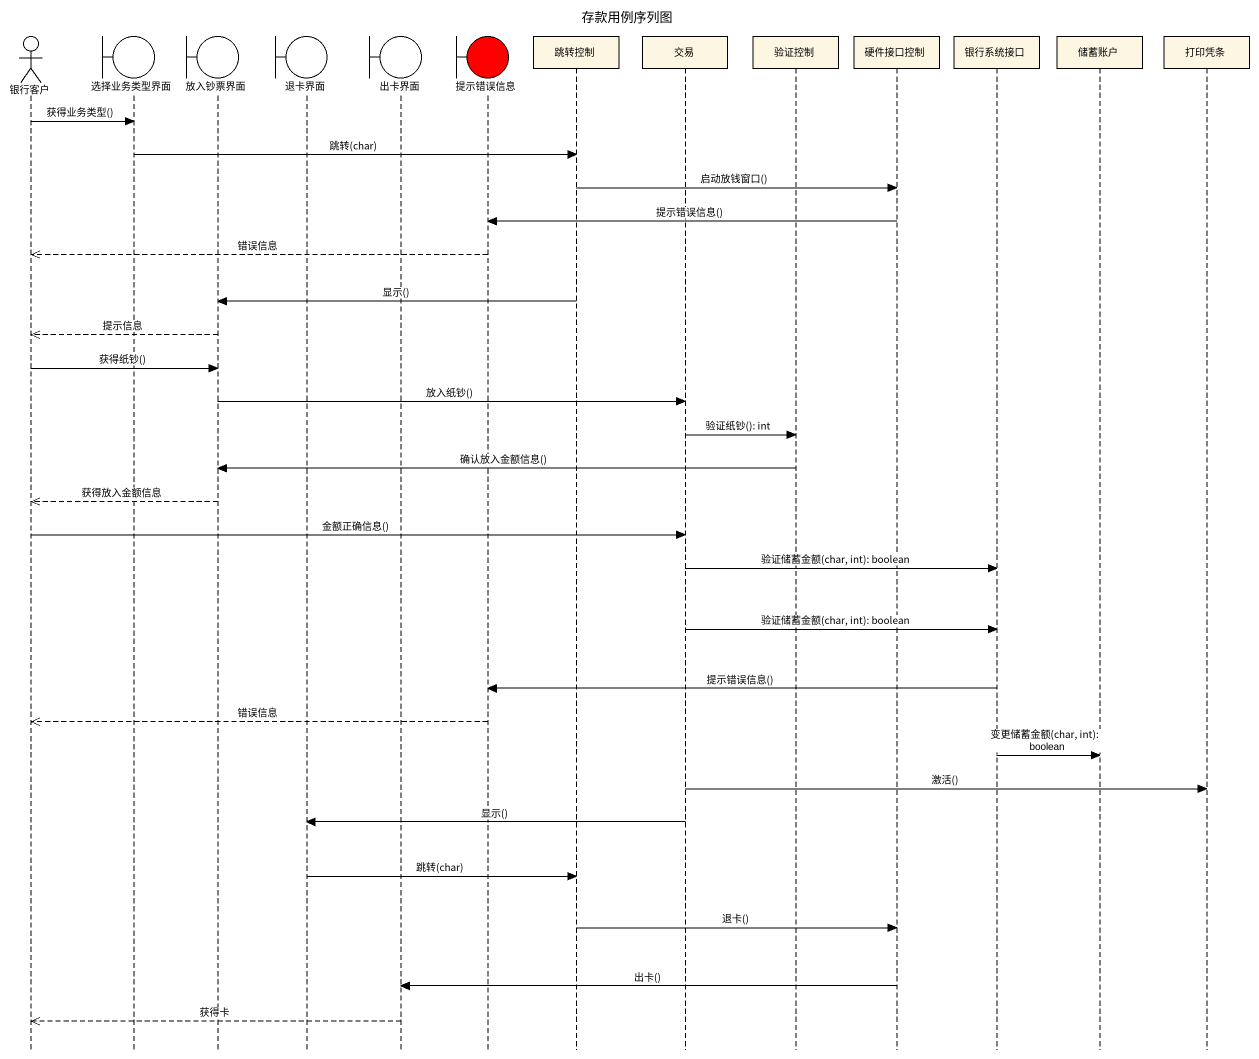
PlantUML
@startuml
title 存款用例序列图
hide footbox
actor 银行客户
boundary 选择业务类型界面
boundary 放入钞票界面
boundary 退卡界面
boundary 出卡界面
boundary 提示错误信息 #FF0000
participant 跳转控制
participant 交易
participant 验证控制
participant 硬件接口控制
participant 银行系统接口
participant 储蓄账户
participant 打印凭条

银行客户 -> 选择业务类型界面 : 获得业务类型()
选择业务类型界面 -> 跳转控制 : 跳转(char)
跳转控制 -> 硬件接口控制 : 启动放钱窗口()
硬件接口控制 -> 提示错误信息 : 提示错误信息()
提示错误信息 -->> 银行客户 : 错误信息
跳转控制 -> 放入钞票界面 : 显示()
放入钞票界面 -->> 银行客户 : 提示信息
银行客户 -> 放入钞票界面 : 获得纸钞()
放入钞票界面 -> 交易 : 放入纸钞()
交易 -> 验证控制 : 验证纸钞(): int
验证控制 -> 放入钞票界面 : 确认放入金额信息()
放入钞票界面 -->> 银行客户 : 获得放入金额信息
银行客户 -> 交易 : 金额正确信息()
交易 -> 银行系统接口 : 验证储蓄金额(char, int): boolean
交易 -> 银行系统接口 : 验证储蓄金额(char, int): boolean
银行系统接口 -> 提示错误信息 : 提示错误信息()
提示错误信息 -->> 银行客户 : 错误信息
银行系统接口 -> 储蓄账户 : 变更储蓄金额(char, int): boolean
交易 -> 打印凭条 : 激活()
交易 -> 退卡界面 : 显示()
退卡界面 -> 跳转控制 : 跳转(char)
跳转控制 -> 硬件接口控制 : 退卡()
硬件接口控制 -> 出卡界面 : 出卡()
出卡界面 -->> 银行客户 : 获得卡
@enduml
